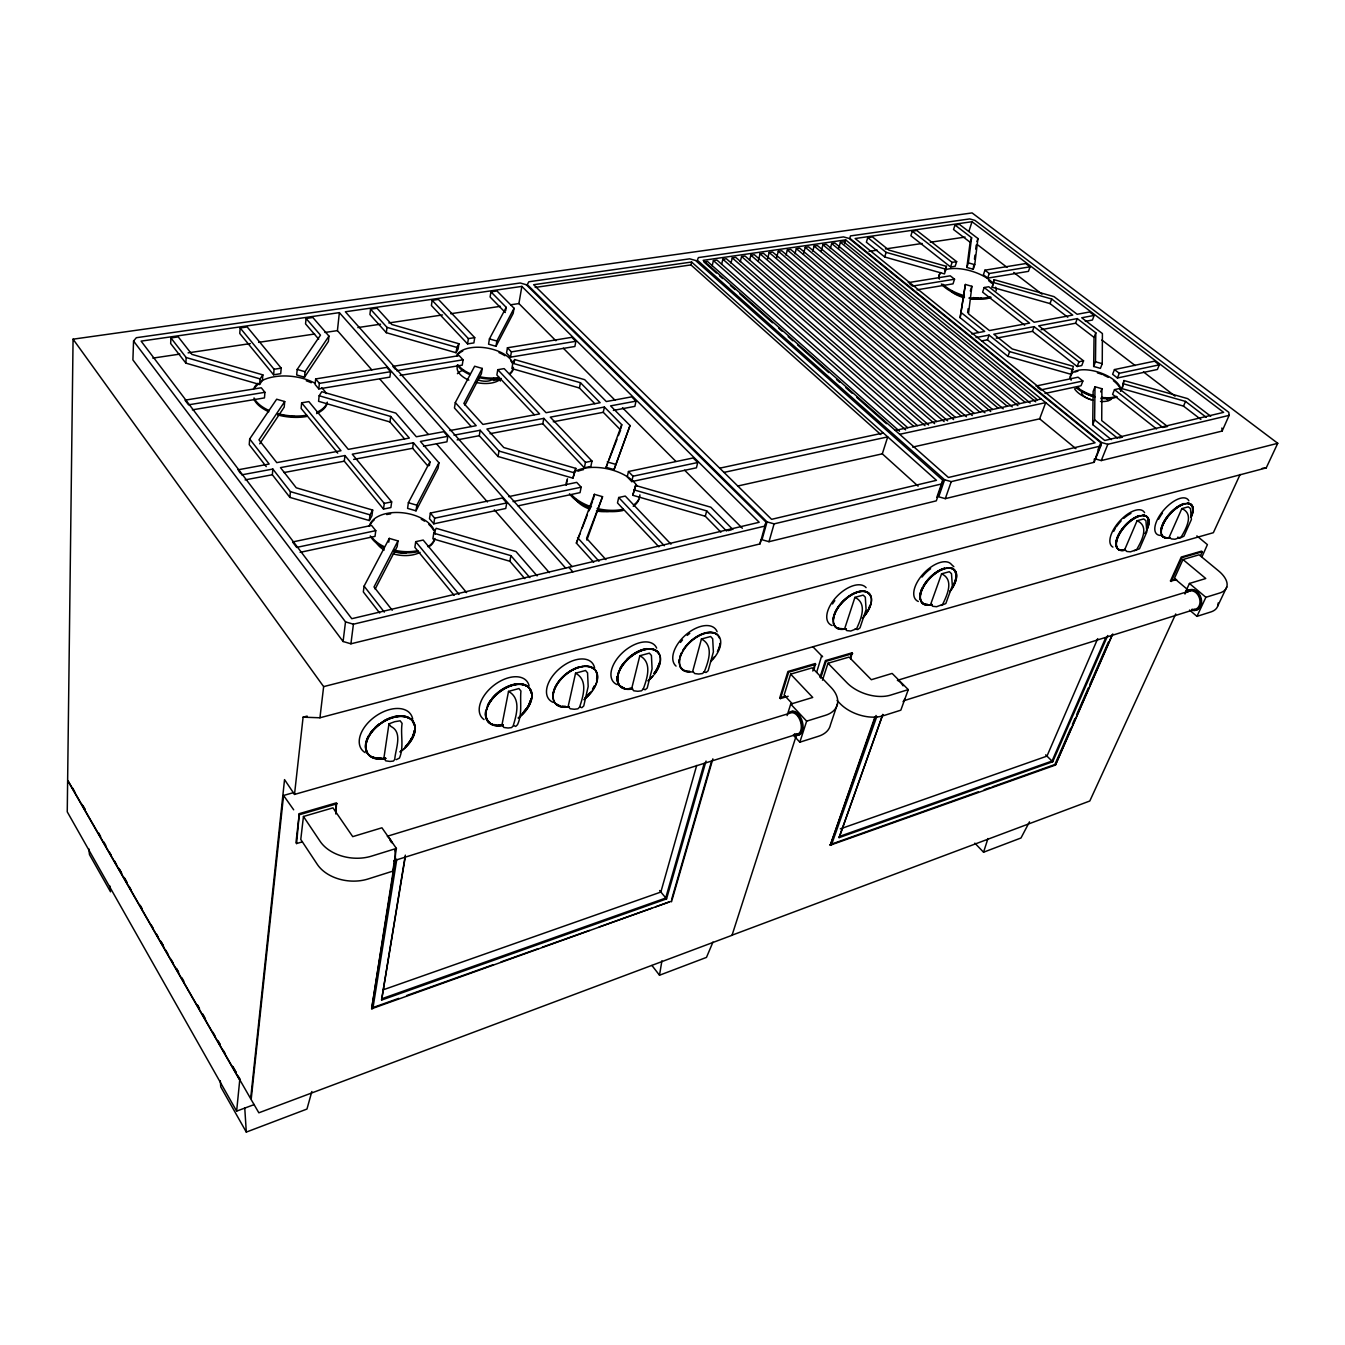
<?xml version="1.0" encoding="UTF-8"?>
<svg xmlns="http://www.w3.org/2000/svg" width="1345" height="1345" viewBox="0 0 1345 1345"><rect width="100%" height="100%" fill="white"/><g stroke="black" fill="none" stroke-linecap="round" stroke-linejoin="round"><path stroke-width="1.5" d="M1111.34 439.63L1092.712 424.616L1093.132 391.496L1094.998 386.755L1101.908 388.722L1101.723 420.581L1122.419 437.175L1119.242 437.932M996.208 338.183L1032.456 331.341L1077.16 366.496L1081.75 365.554L1083.549 360.847L1038.727 325.809L1077.295 318.597L1095.805 332.77L1094.04 337.393L1093.67 366.462L1100.412 368.379L1102.244 363.688L1102.412 333.56L1081.733 317.756L1094.174 315.436L1092.426 320.026L1085.314 321.371M1092.712 424.616L1094.611 419.808L1094.998 386.755M1093.67 366.462L1095.486 361.771L1095.805 332.77M294.505 794.424L303.096 717.171L319.942 717.776L1266.233 467.892L1277.75 443.295L972.082 212.913L73.067 339.175L67.637 780.066L250.641 1098.663L284.535 779.612L294.505 794.424L1213.358 532.704L1240.124 474.449M981.867 340.89L987.432 339.831L1007.943 356.375L1071.41 374.414L1073.31 366.311L1012.247 348.96L993.82 334.199L1034.137 326.667L1078.942 361.788L1083.549 360.847M1071.41 374.414L1071.528 371.035M1100.714 445.985L1100.815 442.724L849.082 238.435L843.517 236.905L698.408 257.584L697.332 260.207L944.61 479.778L951.251 481.628L1100.714 445.985L1094.174 462.293L945.3 498.659L938.709 496.793L944.61 479.778M526.803 284.871L520.212 282.988L136.333 337.713L133.558 341.025L132.903 359.905L343.076 641.498L350.91 643.801L759.959 543.918L766.011 522.129L526.282 284.72M1094.174 462.293L1094.292 459.015M170.933 337.931L170.664 343.513L185.879 363.133L259.568 384.468L262.393 380.45L262.863 374.885L191.931 354.374L178.246 336.889L170.933 337.931L186.165 357.535L260.039 378.887L262.863 374.885M185.879 363.133L186.165 357.535M816.634 672.349L821.66 655.788M240.167 327.961L239.763 333.459L273.607 374.801L280.702 373.675L281.206 368.143L247.194 326.953L240.167 327.961L274.077 369.27L273.607 374.801M259.686 443.8L284.198 407.131L284.72 401.55L276.666 399.213L249.682 438.958L249.228 444.657L266.243 466.614M259.568 384.468L260.039 378.887M264.931 392.303L188.535 404.828L185.005 400.171L261.283 387.78L264.931 392.303L264.461 397.901L192.352 409.838M429.374 465.572L429.929 461.873L413.419 442.757L352.272 454.19L391.664 501.887L390.891 507.553L383.51 509.066L384.267 503.4L344.959 455.551L280.483 467.623L296.253 487.798L372.683 510.058L371.943 515.74L369.303 520.549L289.864 497.381L272.346 474.751L272.85 469.052L241.663 474.869M306.072 318.479L320.48 335.14L297.195 369.438L296.673 374.952L304.508 377.222L328.382 341.495L328.953 336.082L312.83 317.504L306.072 318.479L305.55 323.876L318.681 339.125M289.864 497.381L290.419 491.648L272.85 469.052M404.593 438.958L389.983 421.977L318.58 401.314L319.152 395.766L390.706 416.462L409.351 438.066L348.288 449.381L308.846 401.6L301.65 402.827L301.112 408.392L337.746 453.147M304.508 377.222L305.046 371.708L328.953 336.082M236.636 1111.121L239.729 1080.153L67.637 780.453L67.25 811.842L236.636 1111.121L254.339 1104.531M240.083 1079.11L237.947 1075.849M315.655 378.937L315.083 384.451L318.799 388.907L389.882 377.121L390.588 371.691L386.772 367.387L315.655 378.937L319.37 383.375L318.799 388.907M1067.779 317.235L1050.025 303.6L992.206 287.242L994.089 279.676L1054.043 296.64L1077.16 314.276L1089.601 311.973L1094.174 315.436M992.206 287.242L994.089 279.676M293.63 792.592L283.56 795.467L251.162 1099.571L258.845 1112.803L732.016 935.313L796.122 736.102M371.825 369.909L337.427 330.618L339.36 312.628L141.107 341.126L351.785 618.7L759.202 522.28L521.86 286.401L345.346 311.771L572.045 566.581M335.846 814.011L336.553 802.814L299.279 813.658L295.967 842.626L296.589 843.55L302.406 841.819M296.589 843.55L299.279 813.658M383.51 509.066L344.303 461.184L344.959 455.551M303.449 816.482L300.776 839.448L317.252 864.314A37.626 26.715 5.9 0 0 368.16 878.957L392.774 871.156L396.405 848.426L381.93 827.797L352.726 836.64L332.972 807.857L303.449 816.482L320.127 841.348A37.996 26.648 6.2 0 0 371.556 856.126L396.405 848.426M319.942 717.776L323.641 686.622L73.067 339.175M370.548 309.182L369.909 314.511L386.318 332.703L456.073 352.743L458.107 349.061L458.914 343.748L391.798 324.481L377.037 308.257L370.548 309.182L386.99 327.356L456.88 347.43L458.914 343.748M978.454 332.467L960.128 317.689L965.374 284.467L971.88 286.3L968.484 313.788L989.399 330.551L1029.581 323.103L984.187 287.527L982.623 292.151L1024.688 325.221M974.738 264.662L977.949 238.536L959.405 224.38L955 225.018L953.555 229.524L970.132 242.251L966.853 267.453L973.225 269.252L974.738 264.662L968.366 262.863L971.611 237.712L955 225.018M343.076 641.498L345.514 621.878L133.558 341.025M967.643 312.595L968.131 308.661M973.225 269.252L973.713 265.217M974.469 259.181L974.957 255.146M975.713 249.094L976.218 245.076M386.318 332.703L386.99 327.356M350.91 643.801L353.416 624.198L765.019 526.046L766.011 522.129M369.303 520.549L370.043 514.849L372.683 510.058M375.154 589.06L397.162 546.608L397.969 540.909L389.293 538.387L364.091 586.134L363.335 591.934L379.677 613.001M335.477 811.035L336.284 804.865M960.128 317.689L965.374 284.467M375.776 530.653L296.673 547.398L292.571 541.968L371.556 525.407L375.776 530.653L375.02 536.369L300.137 552.341M389.983 421.977L390.706 416.462M388.755 542.186L389.293 538.387M432.149 300.322L431.409 305.55L467.572 343.916L473.877 342.908L474.718 337.629L438.42 299.414L432.149 300.322L468.396 338.621L467.572 343.916M427.828 465.958L412.629 448.288L413.419 442.757M429.929 461.873L408.376 502.727L407.585 508.376L416.008 510.831L438.066 468.279L438.907 462.747L420.413 441.446L447.801 436.318L446.943 441.816L423.524 446.237M416.008 510.831L416.832 505.199L438.907 462.747M466.58 592.624L423.187 540.051L415.706 541.682L414.865 547.381L454.139 595.364M388.974 723.845L383.88 758.261L385.763 760.85L389.983 761.438L393.379 761.068L394.774 759.404C395.262 749.552 403.298 732.369 390.891 726.434L388.974 723.845L394.673 721.71L400.171 720.802L402.105 723.375C400.306 734.757 404.223 746.609 399.465 758.076L396.237 759.673M945.972 269.252L946.409 266.344L888.894 250.086L872.434 236.905L867.744 237.577L866.399 242.218L884.724 256.996L944.476 273.892L945.972 269.252L886.103 252.339L867.744 237.577M430.35 513.067L429.492 518.699L433.796 523.827L505.754 508.477L506.762 502.929L502.358 497.969L430.35 513.067L434.654 518.195L433.796 523.827M456.073 352.743L456.88 347.43M942.206 483.796L942.761 480.215L695.533 260.459L689.682 258.828L528.837 281.761L527.274 284.585L767.053 521.894L774.098 523.878L942.206 483.796L936.305 500.844L769.004 541.699L761.993 539.732L767.053 521.894M537.126 575.895L515.992 551.551L436.183 528.299L433.762 533.175L432.888 538.824L509.873 561.268L524.802 578.619M464.933 405.181L481.375 373.742L482.233 368.429L474.634 366.227L455.299 402.575L454.459 408.006L471.137 426.483M395.413 369.27L392.858 366.395L459.166 355.618L463.067 359.804L462.243 365.134L400.121 375.423M394.959 859.825L371.657 1008.75L372.868 1008.531L396.775 859.405M395.699 858.362L371.657 1008.75L671.105 901.301M490.942 291.848L506.208 307.349L489.429 338.906L488.571 344.169L495.986 346.304L513.168 313.419L514.059 308.257L496.978 290.974L490.942 291.848L490.101 297.01L505.333 312.528M706.041 761.068L666.565 898.88L381.577 1000.075L405.333 855.134M381.577 1000.075L405.265 856.916M621.003 428.214L621.76 424.684L604.393 407.031L550.29 417.152L591.985 461.049L590.858 466.446L584.352 467.791L585.462 462.377L543.834 418.362L486.907 429.005L503.787 447.549L575.811 468.379L572.903 478.164L498.053 456.51L479.274 435.713L480.182 430.265L454.005 435.158M495.986 346.304L496.86 341.042L514.059 308.257M505.636 310.813L506.208 307.349M712.968 942.055L706.478 957.388L659.504 975.226L661.908 960.801M594.826 403.702L579.409 387.999L511.873 368.58L512.781 363.301L580.468 382.737L600.122 402.71L546.07 412.713L504.156 368.614L497.784 369.69L496.877 375.003L534.301 414.697M507.435 347.783L506.544 353.029L510.495 357.148L574.87 346.489L575.879 341.311L571.844 337.309L507.435 347.783L511.403 351.886L510.495 357.148M555.905 340.773L518.901 303.566L521.86 286.401M498.053 456.51L498.995 451.046L480.182 430.265M514.042 363.083L514.664 359.569L584.688 379.677L606.326 401.55L631.713 396.842L636.017 401.129L634.857 406.358L613.387 410.41M509.873 561.268L510.915 555.653L433.762 533.175M584.352 467.791L542.808 423.725L543.834 418.362M508.528 691.38L501.954 725.005L503.904 727.477L508.057 728.015L511.588 727.595L513.151 725.913C516.732 714.329 521.154 698.408 508.528 691.38L518.935 688.556L520.935 691.011C519.876 702.208 522.516 713.607 517.522 724.686L515.673 726.434L513.773 725.594M579.409 387.999L580.468 382.737M572.903 478.164L575.811 468.379M508.662 496.641L576.702 482.367L581.174 487.193L580.048 492.623L518.044 505.854M618.431 435.578L620.617 429.98L603.283 412.31L604.393 407.031M593.7 562.294L576.366 543.077L594.372 494.321L602.543 496.675L586.857 540.085M593.212 499.752L594.372 494.321M636.017 401.129L610.596 405.871L630.032 425.524L614.043 469.607L606.091 467.303L621.76 424.684M614.043 469.607L630.032 425.524M575.559 673.189L568.195 706.36L570.179 708.748L574.298 709.269L577.896 708.815L579.561 707.134C583.377 695.886 588.236 680.032 575.559 673.189L585.546 670.482L587.563 672.853L588.168 686.555L583.747 705.957L581.813 707.705L579.712 706.949M670.97 544.17L625.274 496.07L618.7 497.515L617.489 502.929L658.882 546.843M628.451 471.523L627.241 476.887L631.763 481.594L696.424 467.808L697.752 462.512L693.146 457.956L628.451 471.523L632.991 476.214L631.763 481.594M720.903 532.149L705.301 516.261L632.789 495.279L635.613 485.461L710.799 507.2L732.874 529.51M635.613 485.461L632.789 495.279M880.824 434.57L690.926 264.915L691.599 262.023L533.662 284.72L771.593 519.338L936.439 480.333L691.599 262.023M712.161 265.839L713.405 260.594L716.969 260.089L907.707 427.71M671.508 901.806L712.867 758.849M721.592 264.461L722.853 259.232L726.384 258.728L917.408 425.625M730.974 263.099L732.252 257.887L735.749 257.366L928.605 424.936M639.817 655.738L631.73 688.472L633.747 690.792L637.816 691.296L641.481 690.809L643.229 689.128C647.248 678.199 652.51 662.412 639.817 655.738L649.366 653.149L651.417 655.452L652.073 668.852L647.231 688.001L645.23 689.733L642.944 689.06M740.288 261.737L741.583 256.525L745.063 256.038L936.574 421.506M749.535 260.392L750.846 255.197L754.31 254.693L947.653 420.817M758.294 260.762L760.059 253.869L763.489 253.364L955.488 417.438M759.959 543.918L760.967 539.984M767.44 259.434L769.205 252.541L772.618 252.053L966.433 416.765M1107.742 635.512L1052.731 761.774L839.095 837.632L882.74 714.498M705.301 516.261L706.68 510.898L634.016 489.883M776.519 258.106L778.301 251.229L781.697 250.742L974.133 413.403M785.984 255.062L787.346 249.935L790.709 249.447L984.96 412.764M794.962 253.751L796.324 248.64L799.67 248.152L992.526 409.452M803.419 254.155L805.251 247.345L808.58 246.858L1003.236 408.83M701.434 639.009L692.709 671.306L694.743 673.559L698.778 674.047L702.477 673.526L704.309 671.844C708.496 661.219 714.161 645.533 701.434 639.009L710.614 636.521L712.682 638.757L713.388 651.871L708.159 670.768L706.091 672.5L703.62 671.895M812.733 251.162L814.112 246.068L817.424 245.58L1012.281 406.879M821.072 251.565L822.938 244.79L826.217 244.319L1019.644 403.618M311.855 1091.518L306.963 1109.053L246.303 1132.086L220.748 1086.861L220.277 1080.724M830.285 248.59L831.698 243.529L834.959 243.058L1030.186 403.012M838.692 248.337L840.406 242.268L843.651 241.797L1037.415 399.784M696.693 765.423L660.849 892.054L383.476 989.718M844.542 243.781L845.652 239.881L1095.065 442.791L948.46 477.492L703.183 260.342L845.652 239.881M704.208 763.388L665.674 898.073L382.014 998.679M769.004 541.699L774.098 523.878M671.676 899.301L711.639 760.967M884.724 256.996L886.103 252.339M912.28 231.172L910.884 235.745L950.596 266.983L955.152 266.26L956.648 261.653L916.819 230.516L912.28 231.172L952.092 262.376L956.648 261.653M788.187 696.273L780.47 698.593L779.764 697.836L787.935 671.474L815.204 663.556L814.112 669.894M780.47 698.593L788.641 672.231L815.911 664.279M793.264 735.076L799.821 742.188L806.647 721.155L825.376 715.338A32.549 20.024 17.8 0 0 831.16 687.514L812.245 667.843L790.625 674.148L784.135 695.046L792.306 703.788M787.094 715.574L790.709 704.107L812.733 697.45L790.625 674.148M812.8 671.037L815.204 663.556M737.682 486.033L882.303 453.837L887.717 436.89L723.997 472.398M944.913 270.967L946.409 266.344M950.596 266.983L952.092 262.376M974.856 843.147L983.548 852.209L987.97 838.507M819.962 677.376L825.41 660.58L851.973 652.846L850.83 659.134M820.669 678.115L826.116 661.303L852.68 653.569M822.484 680.183L827.999 663.236L849.065 657.083L871.341 679.713L892.138 673.425L908.279 689.615L900.831 710.177L883.295 715.742A31.607 19.183 18.9 0 1 840.003 703.502L837.111 700.493M968.972 231.121L972.031 221.706L1223.614 412.36L1104.766 440.487L855.151 238.519L972.031 221.706M908.245 282.635L950.259 275.826L954.53 279.205L953.017 283.845L917.038 289.814M970.132 242.251L971.611 237.712M854.932 597.348L844.727 628.502L846.812 630.603L850.729 631.024L856.546 628.788C861.086 618.935 867.659 603.468 854.932 597.348L863.187 595.112L865.306 597.18L866.096 609.588L860.01 627.812L857.791 629.527L854.932 629.107M966.853 267.453L968.366 262.863M976.958 241.545L977.949 238.536M970.333 290.957L971.88 286.3M850.729 656.562L851.973 652.846M837.464 703.889L830.47 724.753A32.263 20.125 17.8 0 1 818.433 736.287L799.821 742.188M984.943 270.177L983.397 274.767L987.684 278.112L1028.454 271.354L1030.051 266.814L1025.747 263.553L984.943 270.177L989.231 273.506L1030.051 266.814M987.684 278.112L989.231 273.506M987.432 339.831L989.079 335.09L1009.641 351.617L1073.209 369.673M936.86 497.246L942.761 480.215M945.3 498.659L951.251 481.628M876.822 716.465L831.445 844.963L830.302 845.181L874.906 716.969M876.049 715.473L830.302 845.181L1055.438 765.07L1112.803 633.949M1007.943 356.375L1009.641 351.617M839.095 837.632L882.858 714.464M941.601 573.811L930.673 604.308L932.774 606.309L936.624 606.713L942.576 604.46C947.25 595.028 954.328 579.712 941.601 573.811L949.351 571.709L951.503 573.71L952.327 585.697L945.821 603.535L940.979 605.485M1032.456 331.341L1034.137 326.667M1050.025 303.6L1051.689 299.01L993.77 282.635M912.633 447.095L1039.635 418.833L1045.704 402.626L899.67 434.3M1041.097 329.71L1075.563 323.204L1077.295 318.597M1077.16 366.496L1078.942 361.788M602.543 496.675L586.588 538.353L605.906 559.587M1035.953 386.049L1078.068 377.205L1082.876 381.005L1081.044 385.763L1044.981 393.446M576.366 543.077L580.014 533.646M582.217 527.997L587.345 514.816M588.807 511.05L592.472 501.635M606.091 467.303L607.553 463.571M608.999 459.839L616.985 439.311M1100.664 391.883L1101.908 388.722M1114.467 369.572L1112.618 374.263L1117.426 377.995L1157.406 369.471L1159.323 364.831L1154.498 361.183L1114.467 369.572L1119.292 373.305L1159.323 364.831M1117.426 377.995L1119.292 373.305M1164.434 427.206L1167.51 426.483L1119.09 388.621L1114.484 389.613L1112.601 394.354L1156.532 428.921M1210.719 416.244L1187.635 398.624L1123.949 380.534L1122.1 388.655L1183.516 406.106L1200.9 419.455M1122.1 388.655L1123.949 380.534M1097.923 449.953L1100.815 442.724M1095.822 456.997L1101.622 442.539L849.872 238.334L850.46 235.913L969.695 218.916L974.957 220.395L1228.826 412.36L1229.128 415.37L1222.151 431.056L1101.252 460.578L1095.082 458.813M1101.252 460.578L1107.826 444.304L1229.128 415.37M1202.026 556.695L1207.406 544.624L1196.865 535.898M1183.516 406.106L1185.517 401.415L1123.983 383.947M1137.063 520.75L1124.706 549.668L1126.841 551.484L1130.523 551.82L1136.693 549.55C1141.586 541.077 1149.672 526.181 1137.063 520.75L1143.754 518.935L1145.923 520.734L1146.831 531.83L1139.501 548.76L1134.272 550.761M1097.722 638.623L1046.965 756.109L840.322 828.873M1105.708 637.749L1052.042 761.035L839.398 836.455M992.038 786.926L1054.833 764.532L1070.721 728.183M1072.402 724.35L1074.907 718.617M1076.588 714.783L1088.29 688.001M1089.954 684.168L1108.364 642.069M1055.438 765.07L1112.18 634.84M1181.851 508.595L1169.208 537.143L1171.344 538.908L1174.992 539.244L1181.196 536.958C1186.105 528.703 1194.41 513.924 1181.851 508.595L1188.291 506.846L1190.476 508.595L1191.401 519.489L1183.903 536.201L1179.834 538.185L1177.749 537.109M1176.707 579.88L1170.469 580.922L1181.246 557.049L1201.589 551.131L1202.312 551.736L1200.648 555.384M1171.192 581.528L1181.969 557.654L1202.312 551.736M1189.552 610.058L1196.949 616.363L1205.877 597.298L1219.747 592.994A28.733 14.543 22.3 0 0 1218.57 570.885L1199.084 554.812L1182.961 559.537L1174.404 578.451L1187.938 589.867M1185.063 592.994L1189.434 583.461L1205.776 578.518L1182.961 559.537M1175.715 613.959L1089.803 800.998L731.831 935.263M1185.365 592.96L1187.114 589.144M1217.78 605.922L1226.774 586.992M512.781 363.301L514.664 359.569M397.969 540.909L374.011 586.958L392.236 610.243M482.233 368.429L463.857 403.466L482.922 424.432L539.614 413.924L497.784 369.69M1029.48 821.845L1020.989 837.985L983.548 852.209M319.152 395.766L321.791 391.698L395.817 413.1L416.362 436.772L443.699 431.695L447.801 436.318M284.72 401.55L258.98 439.865L276.784 462.63L340.991 450.726L301.65 402.827M373.237 1007.455L398.792 998.343M406.661 995.535L493.161 964.718M501.029 961.91L538.387 948.595M542.321 947.199L589.463 930.404M599.181 926.94L651.653 908.228M655.553 906.849L669.154 901.991M829.882 844.71L978.218 791.852M984.136 789.734L990.071 787.615M1196.949 616.363L1210.769 611.975A28.514 14.644 22.5 0 0 1218.133 602.98M393.9 860.716L797.165 734.185M904.126 700.627L1194.932 609.386M908.279 689.615L890.642 695.096A31.877 19.082 18.8 0 1 846.963 682.756L827.999 663.236M898.645 679.965L1190.039 590.892M779.764 697.836L785.564 696.105M1170.469 580.922L1175.984 579.275M299.901 814.582L337.175 803.722M303.096 717.171L307.164 716.095M323.641 686.622L1277.75 443.295M728.099 530.636L731.276 529.88M719.709 468.178L883.329 432.972M895.266 430.4L1041.249 398.994M434.654 518.195L506.762 502.929M513.067 501.601L581.174 487.193M632.991 476.214L697.752 462.512M1082.876 381.005L1040.761 389.932L1037.55 387.343M384.267 503.4L391.664 501.887M585.462 462.377L591.985 461.049M245.109 479.896L272.346 474.751M283.98 472.566L344.303 461.184M353.634 459.418L412.629 448.288M457.166 439.882L479.274 435.713M490.051 433.678L542.808 423.725M553.266 421.758L603.283 412.31M976.033 337.528L989.079 335.09M237.863 469.842L269.168 464.042L249.682 438.958M449.886 430.551L476.214 425.676L455.299 402.575M971.51 333.863L984.658 331.425L961.692 312.981M493.212 380.484L499.415 379.424M984.187 287.527L988.76 286.754L1034.17 322.245L1072.722 315.1L1051.689 299.01M319.37 383.375L390.588 371.691M396.691 370.699L463.067 359.804M511.403 351.886L575.879 341.311M954.53 279.205L912.515 286.098L909.674 283.795M274.077 369.27L281.206 368.143M468.396 338.621L474.718 337.629M152.842 358.123L179.81 354.105M188.098 352.861L250.321 343.597M258.61 342.353L314.612 334.014M324.969 332.467L337.427 330.618M357.837 327.575L380.551 324.179M388.806 322.951L442.505 314.949M450.76 313.721L500.323 306.341M510.646 304.794L518.901 303.566M869.055 251.381L877.226 250.17M885.413 248.943L922.182 243.462M930.353 242.251L965.088 237.073M535.192 287.426L690.926 264.915M1262.165 468.363L1266.233 467.892M1095.486 361.771L1102.244 363.688M1101.622 442.539L1107.826 444.304M489.429 338.906L496.86 341.042M297.195 369.438L305.046 371.708M607.251 461.923L615.237 464.227M498.995 451.046L574.012 472.751M408.376 502.727L416.832 505.199M290.419 491.648L370.043 514.849M345.514 621.878L353.416 624.198M293.681 809.808L283.56 795.467M1185.517 401.415L1206.263 417.303M977.109 244.42L1007.052 267.369M1013.71 272.463L1041.988 294.151M1101.891 340.05L1135.163 365.554M1143.469 371.926L1175.093 396.153M1075.563 323.204L1094.04 337.393M1114.484 389.613L1162.904 427.575M1094.611 419.808L1117.645 438.302M840.406 242.268L1035.734 401.819M831.698 243.529L1025.226 402.407M1039.635 418.833L1075.933 448.692M822.938 244.79L1017.896 405.669M814.112 246.068L1007.287 406.274M805.251 247.345L998.225 408.224M796.324 248.64L990.693 411.536M1189.434 583.461L1205.877 597.298M787.346 249.935L979.9 412.158M778.301 251.229L972.25 415.521M769.205 252.541L961.339 416.177M760.059 253.869L953.555 419.556M750.846 255.197L944.106 421.59M741.583 256.525L934.59 423.641M732.252 257.887L925.007 425.709M722.853 259.232L913.776 426.415M713.405 260.594L905.639 429.879M899.519 431.207L707.47 261.451L703.906 261.972L716.381 273.035M719.508 275.792L722.635 278.55M730.436 285.476L735.11 289.612M739.8 293.765L772.568 322.8M778.805 328.315L781.933 331.089M788.17 336.62L792.844 340.756M797.535 344.908L828.739 372.565M836.54 379.475L839.667 382.232M845.904 387.763L852.158 393.295M856.832 397.447L886.489 423.709M882.303 453.837L918.114 486.15M953.84 566.716L951.587 564.631A25.101 13.013 -46.1 0 0 923.073 574.046A25.101 13.013 -46.1 0 0 918.316 601.467M666.565 898.88L659.622 890.524M1045.67 754.848L1052.731 761.774M563.303 348.204L615.085 400.289M622.483 407.72L675.762 461.285M684.639 470.212L742.339 528.249M706.68 510.898L726.502 531.006M822.619 656.78L813.002 646.878M618.7 497.515L664.329 545.751M790.709 704.107L806.647 721.155M577.526 537.546L598.979 561.235M568.851 567.338L572.869 571.86M339.36 312.628L565.64 568.094M380.08 379.34L428.248 434.351M436.503 443.783L487.411 501.937M494.304 509.789L549.348 572.651M510.915 555.653L529.88 577.61M415.706 541.682L459.015 594.406M364.091 586.134L384.3 612.126M651.955 965.475L659.504 975.226M238.805 471.103L240.721 473.625M82.936 805.621L85.021 809.253M98.538 832.79L100.623 836.405M103.75 841.852L105.835 845.467M119.352 869.021L121.437 872.636M124.564 878.066L126.649 881.698M140.183 905.235L142.251 908.867M160.996 941.466L163.064 945.081M176.599 968.635L178.683 972.25M181.81 977.68L183.878 981.312M197.412 1004.849L199.497 1008.481M202.624 1013.911L204.692 1017.526M218.226 1041.08L220.311 1044.695M232.803 1066.434L235.913 1071.864M72.546 787.951L74.647 791.583M81.961 804.344L85.105 809.808M109.18 851.721L111.282 855.37M114.426 860.834L116.511 864.482M118.612 868.113L121.756 873.594M123.841 877.226L126.985 882.69M129.086 886.338L131.171 889.986M151.06 924.603L153.162 928.252M156.289 933.716L158.391 937.364M160.492 941.012L163.619 946.476M165.721 950.125L167.806 953.756M170.95 959.22L173.051 962.869M176.195 968.333L178.28 971.981M197.127 1004.782L199.211 1008.431M202.355 1013.895L205.499 1019.359M212.829 1032.119L214.914 1035.768M218.058 1041.232L220.16 1044.863M223.304 1050.344L225.388 1053.976M232.719 1066.736L235.863 1072.2M88.703 848.661L89.51 854.647L110.525 891.819L109.769 885.851M1221.865 428.013L1222.151 431.056M244.74 1107.742L246.303 1132.086M1187.501 592.17A9.583 7.246 71 0 1 1199.622 598.659A9.583 7.246 71 0 1 1192.006 609.235M1187.652 591.06A10.676 8.07 71 0 1 1201.152 598.273A10.676 8.07 71 0 1 1192.679 610.042M1184.962 594.036A10.676 8.07 71 0 1 1195.167 590.959A10.676 8.07 71 0 1 1200.749 603.871A10.676 8.07 71 0 1 1191.956 610.26M897.367 680.335A11.937 7.465 72.3 0 1 903.05 685.832M904.781 698.727A11.937 7.465 72.3 0 1 903.05 701.67M1116.283 396.321A26.345 11.886 18.5 0 1 1101.891 397.397M1093.603 395.581A26.345 11.886 18.5 0 1 1077.412 387.545M1071.141 380.248A26.345 11.886 18.5 0 1 1092.829 370.716A26.345 11.886 18.5 0 1 1120.973 390.437M1117.14 396.657A26.345 11.886 18.5 0 1 1101.538 398.322M1094.914 396.977A26.345 11.886 18.5 0 1 1077.059 388.47M1070.116 377.777A26.345 11.886 18.5 0 1 1071.141 374.851M1075.042 372.027A26.345 11.886 18.5 0 1 1077.933 371.17M1097.402 372.868A26.345 11.886 18.5 0 1 1102.244 374.549M1103.791 375.205A26.345 11.886 18.5 0 1 1108.246 377.373M1113.391 380.702A26.345 11.886 18.5 0 1 1119.158 386.738M1119.813 387.932A26.345 11.886 18.5 0 1 1120.62 391.345M1091.249 399.801A10.272 4.691 18.5 0 1 1081.968 391.143M1101.286 397.599A10.272 4.691 18.5 0 1 1100.916 398.759M1093.653 396.506A17.468 7.919 18.5 0 1 1081.834 390.891M989.987 296.808A29.607 12.794 16.4 0 1 973.091 297.598M963.676 295.496A29.607 12.794 16.4 0 1 942.879 284.198M939.398 279.071A29.607 12.794 16.4 0 1 940.609 272.531M945.485 269.706A29.607 12.794 16.4 0 1 993.165 283.408M995.603 287.242A29.607 12.794 16.4 0 1 996.141 290.806M991.097 297.295A29.59 12.794 16.4 0 1 968.988 298.018M963.323 296.589A29.59 12.794 16.4 0 1 941.365 283.98M938.709 276.599A29.59 12.794 16.4 0 1 940.273 273.607M988.659 280.668A29.59 12.794 16.4 0 1 991.618 283.207M978.336 298.237A19.62 8.524 16.4 0 1 969.459 298.187M964.483 297.144A19.62 8.524 16.4 0 1 951.419 291.024M512.63 370.043A29.17 14.778 10 0 1 509.789 373.288M499.23 377.457A29.17 14.778 10 0 1 478.954 376.55M470.094 373.624A29.17 14.778 10 0 1 459.553 366.681M456.981 354.945A29.17 14.778 10 0 1 484.872 347.716A29.17 14.778 10 0 1 512.529 362.309M513.386 367.319A29.17 14.778 10 0 1 509.62 374.33M499.062 378.483A29.17 14.778 10 0 1 478.803 377.575M469.943 374.667A29.17 14.778 10 0 1 457.317 365.05M456.829 355.971A29.17 14.778 10 0 1 462.747 351.062M498.995 352.609A29.17 14.778 10 0 1 504.913 355.736M510.629 360.679A29.17 14.778 10 0 1 512.361 363.335M493.665 378.113A11.382 5.817 9.9 0 1 477.122 379.542M639.884 494.876A37.273 20.494 12 0 1 633.529 505.031M623.206 509.251A37.273 20.494 12 0 1 597.096 508.494M591.447 506.863A37.273 20.494 12 0 1 572.012 495.263M566.514 484.065A37.273 20.494 12 0 1 567.489 478.803M573.441 472.314A37.273 20.494 12 0 1 607.654 468.867A37.273 20.494 12 0 1 637.244 486.1M638.858 499.617A37.256 20.494 12 0 1 633.243 506.308M622.92 510.512A37.256 20.494 12 0 1 598.777 510.209M589.345 507.485A37.256 20.494 12 0 1 569.49 493.766M566.262 485.343A37.256 20.494 12 0 1 567.254 480.064M577.913 471.238A37.256 20.494 12 0 1 583.579 469.607M590.337 508.746A14.509 8.07 12 0 1 587.95 506.746M327.323 402.155A37.643 19.704 6.7 0 1 316.748 412.276M306.727 415.202A37.643 19.704 6.7 0 1 277.726 413.604M268.899 410.444A37.643 19.704 6.7 0 1 254.054 397.952M253.448 389.31A37.643 19.704 6.7 0 1 257.971 383.241M261.216 381.055A37.643 19.704 6.7 0 1 315.218 383.359M321.539 387.747A37.643 19.704 6.7 0 1 326.28 393.564M327.188 403.45A37.626 19.704 6.7 0 1 316.613 413.587M306.593 416.513A37.626 19.704 6.7 0 1 277.608 414.899M268.798 411.755A37.626 19.704 6.7 0 1 253.953 399.263M255.079 387.427A37.626 19.704 6.7 0 1 257.887 384.535M306.256 380.786A37.626 19.704 6.7 0 1 311.283 382.737M433.931 540.555A33.39 19.217 8.2 0 1 427.912 546.692M417.892 550.609A33.39 19.217 8.2 0 1 394.018 550.088M384.367 546.742A33.39 19.217 8.2 0 1 372.649 538.168M369.253 526.315A33.39 19.217 8.2 0 1 403.332 512.865A33.39 19.217 8.2 0 1 435.208 534.015M434.906 538.454A33.373 19.233 8.1 0 1 430.265 545.952M417.723 551.719A33.373 19.233 8.1 0 1 393.866 551.198M384.233 547.852A33.373 19.233 8.1 0 1 370.295 535.915M370.413 524.247A33.373 19.233 8.1 0 1 374.112 520.044M386.721 514.547A33.373 19.233 8.1 0 1 390.655 513.908M421.254 519.271A33.373 19.233 8.1 0 1 424.583 521.171M428.82 524.399A33.373 19.233 8.1 0 1 433.393 530.031M406.459 552.728A13.013 7.566 8.1 0 1 393.497 551.248M841.819 628.619A23.285 12.492 -44.9 0 1 838.12 628.048M835.346 626.249A23.285 12.492 -44.9 0 1 833.698 623.323M833.312 619.473A23.285 12.492 -44.9 0 1 848.241 596.793A23.285 12.492 -44.9 0 1 868.803 593.834M862.565 591.027A23.605 12.66 -44.9 0 1 870.602 596.642M869.929 605.115A23.605 12.66 -44.9 0 1 868.601 608.36M867.76 609.991A23.605 12.66 -44.9 0 1 864.532 614.85M841.667 628.872A23.605 12.66 -44.9 0 1 833.446 623.508M833.211 618.145A23.605 12.66 -44.9 0 1 861.136 591.094M832.521 603.955A23.638 12.744 -44.9 0 1 834.808 600.66M846.425 628.72A23.84 12.777 -44.9 0 1 836.052 611A23.84 12.777 -44.9 0 1 865.894 591.581A23.84 12.777 -44.9 0 1 862.347 618.364A23.622 12.66 -44.9 0 0 866.146 591.867A23.622 12.66 -44.9 0 0 836.792 609.907A23.622 12.66 -44.9 0 0 844.946 628.922M832.151 625.526A25.79 13.887 -44.9 0 1 835.833 597.567A25.79 13.887 -44.9 0 1 866.096 587.647M954.378 570.599A22.663 11.685 -46.1 0 1 955.774 577.358M927.714 604.46A22.663 11.685 -46.1 0 1 922.67 587.799M938.356 571.188A22.663 11.685 -46.1 0 0 923.527 586.201A22.983 11.853 -46.1 0 1 944.577 568.33M939.92 570.347A22.663 11.685 -46.1 0 1 944.476 568.565M948.595 568.01A22.663 11.685 -46.1 0 1 951.974 568.7M952.125 568.313A23.05 11.886 -46.1 0 1 952.613 586.37M927.462 604.678A23.05 11.886 -46.1 0 1 921.476 602.224A22.983 11.853 -46.1 0 0 927.579 604.695M920.064 599.282A23.05 11.886 -46.1 0 1 922.317 587.748A22.983 11.853 -46.1 0 0 920.215 599.332M923.174 586.117A23.05 11.886 -46.1 0 1 944.509 568.178M921.981 577.072A23.016 11.92 -46.1 0 1 930.605 568.733M932.035 604.594A23.201 11.954 -46.1 0 1 922.704 588.135A23.201 11.954 -46.1 0 1 950.343 568.01A23.201 11.954 -46.1 0 1 949.906 591.581M948.729 567.758A22.983 11.853 -46.1 0 1 952.647 586.454M932.085 604.426A22.983 11.853 -46.1 0 1 922.855 588.118A22.983 11.853 -46.1 0 1 950.226 568.178A22.983 11.853 -46.1 0 1 949.805 591.531M412.579 721.71A27.287 16.829 -35.7 0 1 413.84 724.383M414.193 730.789A27.287 16.829 -35.7 0 1 412.579 736.118M411.688 737.934A27.287 16.829 -35.7 0 1 409.452 741.532M381.274 758.176A27.287 16.829 -35.7 0 1 377.508 758.109M375.776 757.84A27.287 16.829 -35.7 0 1 372.599 756.832M367.185 751.838A27.287 16.829 -35.7 0 1 366.193 748.98M366.092 744.054A27.287 16.829 -35.7 0 1 383.728 721.374A27.287 16.829 -35.7 0 1 409.435 718.583M414.529 725.56A27.757 17.115 -35.7 0 0 410.914 719.071A27.657 17.048 -35.7 0 1 414.529 725.712M414.529 730.57A27.757 17.115 -35.7 0 1 405.232 746.694A27.657 17.048 -35.7 0 0 414.512 730.688M381.038 758.429A27.757 17.115 -35.7 0 1 368.564 735.732M370.346 732.924A27.757 17.115 -35.7 0 1 372.464 730.2M374.902 727.595A27.757 17.115 -35.7 0 1 379.038 724.013M383.594 720.954A27.757 17.115 -35.7 0 1 391.664 717.305M393.278 716.835A27.757 17.115 -35.7 0 1 396.472 716.145M405.148 716.28A27.757 17.115 -35.7 0 1 409.687 718.163M386.049 758.412A27.926 17.216 -35.7 0 1 368.833 736.303A27.926 17.216 -35.7 0 1 408.93 717.877A27.926 17.216 -35.7 0 1 400.205 751.905M385.242 757.891A27.657 17.048 -35.7 0 1 365.806 748.829A27.657 17.048 -35.7 0 1 379.156 724.182M380.618 723.106A27.657 17.048 -35.7 0 1 391.748 717.49M393.362 717.019A27.657 17.048 -35.7 0 1 399.599 716.011M401.55 715.994A27.657 17.048 -35.7 0 1 409.704 718.331M385.561 758.345A27.657 17.048 -35.7 0 1 369.219 736.018A27.657 17.048 -35.7 0 1 408.88 718.112A27.657 17.048 -35.7 0 1 400.121 751.771M365.134 752.612A30.195 18.712 -35.6 0 1 375.558 716.246A30.195 18.712 -35.6 0 1 412.713 719.171M529.896 689.699A26.127 15.736 -38.5 0 1 530.888 692.339M530.434 700.325A26.127 15.736 -38.5 0 1 529.089 703.822M525.929 709.084A26.127 15.736 -38.5 0 1 523.911 711.606M502.963 724.501A26.127 15.736 -38.5 0 1 494.237 724.585M490.185 722.82A26.127 15.736 -38.5 0 1 494.657 696.021A26.127 15.736 -38.5 0 1 525.996 685.849M520.078 683.781A26.581 16.005 -38.5 0 1 531.443 693.516M531.157 698.408A26.581 16.005 -38.5 0 1 522.953 712.884M502.778 724.736A26.581 16.005 -38.5 0 1 499.012 725.241M493.901 724.82A26.581 16.005 -38.5 0 1 491.026 723.778M489.782 723.038A26.581 16.005 -38.5 0 1 485.696 710.933M487.445 705.57A26.581 16.005 -38.5 0 1 490.673 700.123M491.665 698.795A26.581 16.005 -38.5 0 1 511.016 685.126M512.512 684.672A26.581 16.005 -38.5 0 1 516.43 683.916M503.164 725.375A26.749 16.09 -38.5 0 1 489.092 703.519A26.749 16.09 -38.5 0 1 526.315 685.597A26.749 16.09 -38.5 0 1 518.346 718.062M491.816 698.912A26.48 15.938 -38.5 0 1 516.127 684.134A26.48 15.938 -38.5 0 1 531.443 693.65M531.157 698.526A26.48 15.938 -38.5 0 1 521.793 714.145M502.879 724.753A26.48 15.938 -38.5 0 1 499.113 725.258M494.035 724.854A26.48 15.938 -38.5 0 1 491.16 723.812M489.933 723.072A26.48 15.938 -38.5 0 1 485.864 711.017M487.613 705.671A26.48 15.938 -38.5 0 1 490.807 700.241M503.215 725.19A26.496 15.938 -38.5 0 1 489.294 703.536A26.496 15.938 -38.5 0 1 526.147 685.782A26.496 15.938 -38.5 0 1 518.262 717.944M484.015 719.541A28.934 17.485 -38.5 0 1 494.557 684.807A28.934 17.485 -38.5 0 1 529.089 685.816M596.76 675.812A25.521 15.098 -40 0 1 596.642 678.922M594.473 685.698A25.521 15.098 -40 0 1 592.489 689.161M589.295 693.347A25.521 15.098 -40 0 1 587.059 695.718M565.455 706.36A25.521 15.098 -40 0 1 562.193 706.226M560.697 705.923A25.521 15.098 -40 0 1 556.914 704.158M553.182 697.147A25.521 15.098 -40 0 1 553.232 694.02M553.501 692.372A25.521 15.098 -40 0 1 583.058 666.38M584.806 666.246A25.521 15.098 -40 0 1 593.246 668.667M595.986 671.542A25.874 15.316 -40 0 1 596.625 680.486M594.742 685.681A25.874 15.316 -40 0 1 592.725 689.195M590.556 692.187A25.874 15.316 -40 0 1 584.739 698.089M565.32 706.629A25.874 15.316 -40 0 1 562.008 706.495M560.512 706.192A25.874 15.316 -40 0 1 556.662 704.393M552.879 697.298A25.874 15.316 -40 0 1 552.929 694.121M553.215 692.456A25.874 15.316 -40 0 1 558.276 681.831M559.268 680.536A25.874 15.316 -40 0 1 579.443 666.817M589.732 666.515A25.874 15.316 -40 0 1 593.498 668.431M569.187 706.781A26.127 15.451 -40 0 1 556.561 685.059A26.127 15.451 -40 0 1 592.489 667.658A26.127 15.451 -40 0 1 583.848 699.669M569.254 706.596A25.874 15.299 -40 0 1 554.88 688.741A25.874 15.299 -40 0 1 586.252 666.38A25.874 15.299 -40 0 1 593.078 689.615M591.884 691.33A25.874 15.299 -40 0 1 585.092 698.492M553.383 702.443A28.262 16.796 -40 0 1 559.94 668.28A28.262 16.796 -40 0 1 594.608 668.028M659.117 663.253A24.983 14.509 -41.3 0 1 654.023 673.391M632.318 688.085A24.983 14.509 -41.3 0 1 628.939 688.505M624.45 688.035A24.983 14.509 -41.3 0 1 620.902 686.253M618.549 683.277A24.983 14.509 -41.3 0 1 617.725 676.199M618.044 674.568A24.983 14.509 -41.3 0 1 635.126 653.435A24.983 14.509 -41.3 0 1 656.579 651.468M659.386 663.051A25.404 14.761 -41.3 0 1 657.419 668.196M656.478 669.928A25.404 14.761 -41.3 0 1 654.191 673.374M617.271 676.232A25.404 14.761 -41.3 0 0 624.114 688.27A25.32 14.694 -41.3 0 1 617.439 676.3M619.524 669.356A25.404 14.761 -41.3 0 1 622.769 664.094M627.123 659.134A25.404 14.761 -41.3 0 1 647.029 648.677A25.32 14.694 -41.3 0 0 619.675 669.457M653.266 649.147A25.404 14.761 -41.3 0 1 659.084 654.191M632.52 688.926A25.572 14.829 -41.3 0 1 619.591 670.415A25.572 14.829 -41.3 0 1 651.182 649.03A25.572 14.829 -41.3 0 1 654.729 673.895M653.737 675.156A25.572 14.829 -41.3 0 1 647.971 680.99A25.32 14.694 -41.3 0 0 652.56 676.333M659.403 663.169A25.32 14.694 -41.3 0 1 654.225 673.442M617.758 674.652A25.32 14.694 -41.3 0 1 618.885 671.205M650.375 648.778A25.32 14.694 -41.3 0 1 659.084 654.342M632.57 688.741A25.32 14.694 -41.3 0 1 619.776 670.415A25.32 14.694 -41.3 0 1 651.081 649.215A25.32 14.694 -41.3 0 1 654.578 673.845M617.17 684.655A27.657 16.123 -41.3 0 1 622.685 652.544A27.657 16.123 -41.3 0 1 656.646 648.088M719.995 643.482A24.479 13.921 -42.4 0 1 717.406 651.619M689.867 671.357A24.479 13.921 -42.4 0 1 679.612 659.117M679.965 657.503A24.479 13.921 -42.4 0 1 681.932 652.459M682.856 650.745A24.479 13.921 -42.4 0 1 703.099 633.781A24.479 13.921 -42.4 0 1 719.373 638.018M720.281 643.364A24.815 14.106 -42.4 0 1 717.642 651.602M714.414 656.679A24.815 14.106 -42.4 0 1 712.413 659.117M689.733 671.626A24.815 14.106 -42.4 0 1 679.897 666.296M679.074 662.295A24.815 14.106 -42.4 0 1 679.326 659.218M679.679 657.587A24.815 14.106 -42.4 0 1 681.68 652.459M682.621 650.728A24.815 14.106 -42.4 0 1 717.591 634.739M680.469 642.456A24.849 14.19 -42.4 0 1 682.503 639.951M687.194 635.395A24.849 14.19 -42.4 0 1 689.766 633.394M693.364 671.626A24.815 14.106 -42.4 0 1 682.655 651.686A24.815 14.106 -42.4 0 1 714.918 633.293A24.815 14.106 -42.4 0 1 710.563 661.807M676.047 666.094A27.102 15.484 -42.4 0 1 686.421 634.319A27.102 15.484 -42.4 0 1 717.104 631.73M1163.576 536.672A21.016 9.566 -48.4 0 1 1161.845 534.873M1161.458 528.501A21.016 9.566 -48.4 0 1 1162.282 525.777M1162.853 524.348A21.016 9.566 -48.4 0 1 1180.322 505.434M1187.534 503.484A21.016 9.566 -48.4 0 1 1191.821 506.124M1187.618 503.114A21.386 9.734 -48.4 0 1 1192.645 508.679M1165.93 537.58A21.386 9.734 -48.4 0 1 1161.492 535.058A21.301 9.701 -48.4 0 0 1166.065 537.596M1161.105 528.568A21.386 9.734 -48.4 0 1 1184.222 503.518M1158.701 519.153A21.352 9.768 -48.4 0 1 1162.467 513.117M1169.763 537.596A21.52 9.785 -48.4 0 1 1162.954 524.668A21.52 9.785 -48.4 0 1 1184.693 503.82A21.52 9.785 -48.4 0 1 1191.317 516.917M1187.669 503.249A21.301 9.701 -48.4 0 1 1192.275 512.462M1191.889 513.807A21.301 9.701 -48.4 0 1 1190.813 516.648M1160.903 532.25A21.301 9.701 -48.4 0 1 1168.284 515.438A21.301 9.701 -48.4 0 1 1184.289 503.652M1169.831 537.445A21.318 9.701 -48.4 0 1 1163.089 524.634A21.318 9.701 -48.4 0 1 1184.626 503.971A21.318 9.701 -48.4 0 1 1191.182 516.951M1160.5 535.428A23.285 10.659 -48.4 0 1 1162.887 511.117A23.285 10.659 -48.4 0 1 1188.829 500.794M1147.537 518.144A21.318 9.953 -48 0 1 1147.974 524.651M1147.638 525.996A21.318 9.953 -48 0 1 1146.596 528.837M1125.177 549.399A21.318 9.953 -48 0 1 1121.713 549.886M1117.073 547.415A21.318 9.953 -48 0 1 1121.696 529.98A21.318 9.953 -48 0 1 1139.501 515.942M1142.981 515.522A21.318 9.953 -48 0 1 1145.721 516.261M1143.082 515.135A21.688 10.121 -48 0 1 1148.159 524.432M1124.975 549.617A21.688 10.121 -48 0 1 1117.527 536.655A21.688 10.121 -48 0 1 1139.534 515.572M1113.66 531.443A21.654 10.155 -48.1 0 1 1115.341 528.383M1116.333 526.853A21.654 10.155 -48.1 0 1 1121.091 520.986M1123.798 518.38A21.654 10.155 -48.1 0 1 1130.926 513.403M1125.395 550.105A21.823 10.188 -48 0 1 1118.586 535.596A21.823 10.188 -48 0 1 1142.426 515.438A21.823 10.188 -48 0 1 1144.898 533.612M1143.132 515.286A21.604 10.087 -48 0 1 1148.193 524.55M1125.092 549.634A21.604 10.087 -48 0 1 1117.678 536.705A21.604 10.087 -48 0 1 1139.602 515.707M1125.462 549.937A21.621 10.087 -48 0 1 1118.048 537.058A21.621 10.087 -48 0 1 1139.921 516.043A21.621 10.087 -48 0 1 1147.167 529.106M1112.92 547.112A23.605 11.079 -48.1 0 1 1119.797 520.986A23.605 11.079 -48.1 0 1 1144.578 512.714M794.508 733.782A11.13 6.439 72.6 0 0 801.149 724.434A11.13 6.439 72.6 0 0 791.448 712.732L387.326 836.254A14.139 5.615 73.4 0 1 392.454 843.231M389.882 839.986A12.693 5.044 73.4 0 1 391.378 842.441M792.087 711.219A12.391 7.179 72.6 0 1 802.41 721.895A12.391 7.179 72.6 0 1 798.459 735.11M788.658 712.917A12.391 7.162 72.6 0 1 801.435 722.198A12.391 7.162 72.6 0 1 794.542 734.958M394.724 850.208A14.139 5.615 73.4 0 1 394.186 861.472M611.05 510.949A24.63 13.82 12.5 0 1 596.423 510.949M588.976 508.864A24.63 13.82 12.5 0 1 575.307 498.692M981.278 297.968A19.553 8.642 17 0 1 971.561 299.145M964.197 297.8A19.553 8.642 17 0 1 951.234 291.562M501.13 378.433A23.134 11.987 10.4 0 1 475.626 382.333M468.867 380.131A23.134 11.987 10.4 0 1 458.006 364.747M1111.525 399.028A20.864 9.617 19.1 0 1 1100.496 401.466M1092.762 400.104A20.864 9.617 19.1 0 1 1074.52 388.772M420.06 552.375A26.446 15.518 8.6 0 1 393.278 553.905M384.199 550.055A26.446 15.518 8.6 0 1 375.827 541.581M294.908 416.563A24.866 13.299 7.1 0 1 291.041 416.513M285.174 415.773A24.866 13.299 7.1 0 1 281.391 414.899M457.418 373.691A23.05 12.038 10.3 0 1 463.571 370.06M498.07 377.81A23.05 12.038 10.3 0 1 500.34 381.038M1075.933 388.386A20.797 9.667 19.2 0 1 1078.993 387.982M1105.573 397.565A20.797 9.667 19.2 0 1 1108.095 400.541M628.687 688.741A25.404 14.761 -41.3 0 0 632.116 688.321A25.32 14.694 -41.3 0 1 628.804 688.774M1146.747 528.703A21.688 10.121 -48 0 0 1147.806 525.811A21.604 10.087 -48 0 1 1146.781 528.787"/></g></svg>
